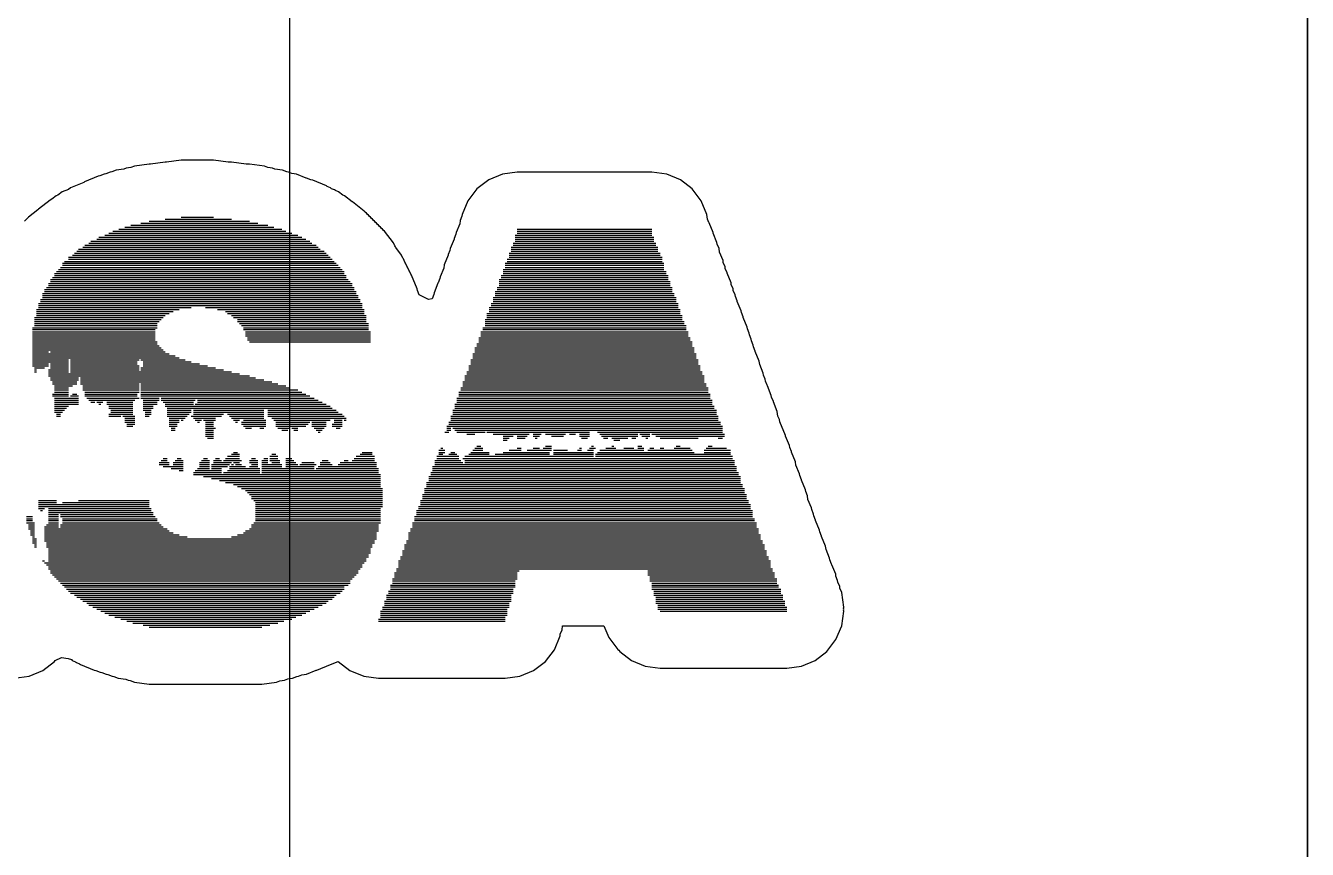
# Model space of a CAD drawing. Header units: millimetres. Extents: x 60.7 to 146.2, y 31.8 to 124.2.
# Drawn here: x 129.68 to 145.86, y 76.67 to 87.08 of the extents above; entities that cross this region are included whole.
import ezdxf

# ---------------------------------------------------------------- set-up
doc = ezdxf.new("R2010")
doc.units = ezdxf.units.MM
for name, color, linetype in [('BottomLayer', 5, 'Continuous'), ('Mechanical7', 56, 'Continuous'), ('TopLayer', 1, 'Continuous')]:
    doc.layers.add(name, color=color, linetype=linetype)

msp = doc.modelspace()

# ---------------------------------------------------------------- linework, layer by layer
at = {"layer": 'BottomLayer'}
for p, q in [((145.86, 121.783), (145.86, 66)), ((133.01, 74.692), (133.01, 90.338))]:
    msp.add_line(p, q, dxfattribs=at)
at = {"layer": 'Mechanical7'}
msp.add_line((145.86, 66), (145.86, 121.783), dxfattribs=at)
at = {"layer": 'TopLayer'}
for p, q in [((145.86, 121.783), (145.86, 66)), ((131.048, 85.302), (131.005, 85.284)), ((131.234, 85.326), (131.048, 85.302)), ((131.249, 85.326), (131.234, 85.326)), ((131.251, 85.327), (131.249, 85.326)), ((131.437, 85.352), (131.251, 85.327)), ((131.452, 85.352), (131.437, 85.352)), ((131.454, 85.353), (131.452, 85.352)), ((131.64, 85.377), (131.454, 85.353)), ((132.047, 85.377), (131.64, 85.377)), ((132.233, 85.353), (132.047, 85.377)), ((132.235, 85.352), (132.233, 85.353)), ((132.275, 85.352), (132.235, 85.352)), ((132.462, 85.327), (132.275, 85.352)), ((132.464, 85.326), (132.462, 85.327)), ((132.504, 85.326), (132.464, 85.326)), ((132.69, 85.302), (132.504, 85.326)), ((132.733, 85.284), (132.69, 85.302)), ((130.591, 85.175), (130.417, 85.103)), ((130.613, 85.178), (130.591, 85.175)), ((130.667, 85.2), (130.613, 85.178)), ((130.689, 85.203), (130.667, 85.2)), ((130.743, 85.226), (130.689, 85.203)), ((130.765, 85.228), (130.743, 85.226)), ((130.819, 85.251), (130.765, 85.228)), ((130.916, 85.264), (130.819, 85.251)), ((130.946, 85.276), (130.916, 85.264)), ((131.005, 85.284), (130.946, 85.276)), ((132.792, 85.276), (132.733, 85.284)), ((132.822, 85.264), (132.792, 85.276)), ((132.919, 85.251), (132.822, 85.264)), ((132.973, 85.228), (132.919, 85.251)), ((132.995, 85.226), (132.973, 85.228)), ((133.037, 85.208), (132.995, 85.226)), ((133.097, 85.2), (133.037, 85.208)), ((133.217, 85.15), (133.097, 85.2)), ((133.224, 85.149), (133.217, 85.15)), ((133.278, 85.127), (133.224, 85.149)), ((135.696, 85.2), (135.523, 85.128)), ((135.882, 85.225), (135.696, 85.2)), ((137.584, 85.225), (135.882, 85.225)), ((137.77, 85.2), (137.584, 85.225)), ((137.943, 85.128), (137.77, 85.2)), ((130.138, 84.976), (130.084, 84.934)), ((130.215, 85.008), (130.138, 84.976)), ((130.24, 85.027), (130.215, 85.008)), ((130.41, 85.097), (130.24, 85.027)), ((130.417, 85.103), (130.41, 85.097)), ((133.3, 85.124), (133.278, 85.127)), ((133.473, 85.052), (133.3, 85.124)), ((133.485, 85.043), (133.473, 85.052)), ((133.524, 85.027), (133.485, 85.043)), ((133.536, 85.017), (133.524, 85.027)), ((133.575, 85.001), (133.536, 85.017)), ((133.587, 84.992), (133.575, 85.001)), ((133.625, 84.976), (133.587, 84.992)), ((133.68, 84.934), (133.625, 84.976)), ((135.374, 85.014), (135.26, 84.865)), ((135.523, 85.128), (135.374, 85.014)), ((138.092, 85.014), (137.943, 85.128)), ((138.207, 84.865), (138.092, 85.014)), ((129.986, 84.874), (129.837, 84.76)), ((130.007, 84.883), (129.986, 84.874)), ((130.062, 84.925), (130.007, 84.883)), ((130.084, 84.934), (130.062, 84.925)), ((133.702, 84.925), (133.68, 84.934)), ((133.798, 84.851), (133.702, 84.925)), ((133.803, 84.849), (133.798, 84.851)), ((133.952, 84.735), (133.803, 84.849)), ((135.26, 84.865), (135.188, 84.692)), ((138.278, 84.692), (138.207, 84.865)), ((129.71, 84.659), (129.688, 84.63)), ((129.829, 84.75), (129.71, 84.659)), ((129.837, 84.76), (129.829, 84.75)), ((131.64, 84.658), (132.047, 84.658)), ((133.963, 84.72), (133.952, 84.735)), ((133.978, 84.709), (133.963, 84.72)), ((133.989, 84.695), (133.978, 84.709)), ((134.003, 84.684), (133.989, 84.695)), ((134.014, 84.67), (134.003, 84.684)), ((134.028, 84.659), (134.014, 84.67)), ((134.039, 84.644), (134.028, 84.659)), ((135.185, 84.67), (135.162, 84.616)), ((135.188, 84.692), (135.185, 84.67)), ((138.286, 84.633), (138.278, 84.692)), ((129.688, 84.63), (129.659, 84.608)), ((130.853, 84.506), (132.91, 84.506)), ((130.929, 84.531), (132.809, 84.531)), ((131.005, 84.557), (132.733, 84.557)), ((131.132, 84.582), (132.606, 84.582)), ((131.234, 84.607), (132.504, 84.607)), ((131.437, 84.633), (132.275, 84.633)), ((134.054, 84.633), (134.039, 84.644)), ((134.065, 84.619), (134.054, 84.633)), ((134.079, 84.608), (134.065, 84.619)), ((134.09, 84.593), (134.079, 84.608)), ((134.105, 84.582), (134.09, 84.593)), ((134.116, 84.568), (134.105, 84.582)), ((134.13, 84.557), (134.116, 84.568)), ((134.141, 84.543), (134.13, 84.557)), ((134.155, 84.532), (134.141, 84.543)), ((134.166, 84.517), (134.155, 84.532)), ((134.181, 84.506), (134.166, 84.517)), ((134.192, 84.492), (134.181, 84.506)), ((134.206, 84.481), (134.192, 84.492)), ((135.157, 84.572), (135.112, 84.463)), ((135.162, 84.616), (135.157, 84.572)), ((135.882, 84.506), (137.584, 84.506)), ((138.304, 84.59), (138.286, 84.633)), ((138.305, 84.584), (138.304, 84.59)), ((138.355, 84.463), (138.305, 84.584)), ((130.472, 84.328), (133.291, 84.328)), ((130.497, 84.353), (133.266, 84.353)), ((130.574, 84.379), (133.215, 84.379)), ((130.599, 84.404), (133.164, 84.404)), ((130.675, 84.43), (133.114, 84.43)), ((130.726, 84.455), (133.037, 84.455)), ((130.777, 84.48), (132.961, 84.48)), ((134.32, 84.332), (134.206, 84.481)), ((134.336, 84.293), (134.32, 84.332)), ((135.085, 84.381), (135.035, 84.26)), ((135.086, 84.387), (135.085, 84.381)), ((135.109, 84.441), (135.086, 84.387)), ((135.112, 84.463), (135.109, 84.441)), ((135.831, 84.328), (137.635, 84.328)), ((135.857, 84.43), (137.584, 84.43)), ((135.857, 84.404), (137.609, 84.404)), ((135.857, 84.379), (137.609, 84.379)), ((135.857, 84.353), (137.609, 84.353)), ((135.882, 84.48), (137.584, 84.48)), ((135.882, 84.455), (137.584, 84.455)), ((138.355, 84.457), (138.355, 84.463)), ((138.405, 84.336), (138.355, 84.457)), ((138.408, 84.314), (138.405, 84.336)), ((130.269, 84.176), (133.495, 84.176)), ((130.294, 84.201), (133.469, 84.201)), ((130.32, 84.226), (133.444, 84.226)), ((130.345, 84.252), (133.393, 84.252)), ((130.396, 84.277), (133.368, 84.277)), ((130.421, 84.303), (133.342, 84.303)), ((134.346, 84.281), (134.336, 84.293)), ((134.348, 84.276), (134.346, 84.281)), ((134.422, 84.179), (134.348, 84.276)), ((134.438, 84.141), (134.422, 84.179)), ((135.009, 84.177), (134.959, 84.057)), ((135.01, 84.184), (135.009, 84.177)), ((135.033, 84.238), (135.01, 84.184)), ((135.035, 84.26), (135.033, 84.238)), ((135.781, 84.201), (137.686, 84.201)), ((135.781, 84.176), (137.686, 84.176)), ((135.806, 84.277), (137.66, 84.277)), ((135.806, 84.252), (137.66, 84.252)), ((135.806, 84.226), (137.66, 84.226)), ((135.831, 84.303), (137.635, 84.303)), ((138.431, 84.26), (138.408, 84.314)), ((138.437, 84.216), (138.431, 84.26)), ((138.482, 84.108), (138.437, 84.216)), ((130.116, 84.023), (133.647, 84.023)), ((130.142, 84.074), (133.596, 84.074)), ((130.142, 84.049), (133.622, 84.049)), ((130.167, 84.099), (133.571, 84.099)), ((130.218, 84.15), (133.52, 84.15)), ((130.218, 84.125), (133.545, 84.125)), ((134.447, 84.129), (134.438, 84.141)), ((134.463, 84.09), (134.447, 84.129)), ((134.473, 84.078), (134.463, 84.09)), ((134.489, 84.039), (134.473, 84.078)), ((134.498, 84.027), (134.489, 84.039)), ((134.514, 83.989), (134.498, 84.027)), ((134.954, 84.013), (134.908, 83.904)), ((134.959, 84.057), (134.954, 84.013)), ((135.73, 84.074), (137.736, 84.074)), ((135.73, 84.049), (137.736, 84.049)), ((135.73, 84.023), (137.736, 84.023)), ((135.755, 84.125), (137.711, 84.125)), ((135.755, 84.099), (137.711, 84.099)), ((135.781, 84.15), (137.711, 84.15)), ((138.484, 84.086), (138.482, 84.108)), ((138.507, 84.031), (138.484, 84.086)), ((138.51, 84.01), (138.507, 84.031)), ((138.532, 83.955), (138.51, 84.01)), ((129.989, 83.871), (133.749, 83.871)), ((129.989, 83.845), (133.774, 83.845)), ((130.015, 83.896), (133.723, 83.896)), ((130.04, 83.947), (133.698, 83.947)), ((130.04, 83.922), (133.723, 83.922)), ((130.066, 83.972), (133.698, 83.972)), ((130.091, 83.998), (133.672, 83.998)), ((134.524, 83.976), (134.514, 83.989)), ((134.54, 83.938), (134.524, 83.976)), ((134.549, 83.925), (134.54, 83.938)), ((134.621, 83.752), (134.549, 83.925)), ((134.906, 83.883), (134.883, 83.828)), ((134.908, 83.904), (134.906, 83.883)), ((135.654, 83.871), (137.787, 83.871)), ((135.654, 83.845), (137.813, 83.845)), ((135.679, 83.922), (137.787, 83.922)), ((135.679, 83.896), (137.787, 83.896)), ((135.704, 83.998), (137.736, 83.998)), ((135.704, 83.972), (137.762, 83.972)), ((135.704, 83.947), (137.762, 83.947)), ((138.533, 83.949), (138.532, 83.955)), ((138.583, 83.828), (138.533, 83.949)), ((129.888, 83.693), (133.85, 83.693)), ((129.913, 83.744), (133.825, 83.744)), ((129.913, 83.718), (133.85, 83.718)), ((129.939, 83.769), (133.825, 83.769)), ((129.964, 83.82), (133.799, 83.82)), ((129.964, 83.795), (133.799, 83.795)), ((134.624, 83.73), (134.621, 83.752)), ((134.646, 83.676), (134.624, 83.73)), ((134.761, 83.617), (134.646, 83.676)), ((134.829, 83.679), (134.807, 83.625)), ((134.832, 83.701), (134.829, 83.679)), ((134.882, 83.822), (134.832, 83.701)), ((134.883, 83.828), (134.882, 83.822)), ((135.603, 83.718), (137.838, 83.718)), ((135.603, 83.693), (137.863, 83.693)), ((135.628, 83.769), (137.838, 83.769)), ((135.628, 83.744), (137.838, 83.744)), ((135.654, 83.82), (137.813, 83.82)), ((135.654, 83.795), (137.813, 83.795)), ((138.586, 83.806), (138.583, 83.828)), ((138.609, 83.752), (138.586, 83.806)), ((138.611, 83.73), (138.609, 83.752)), ((138.634, 83.676), (138.611, 83.73)), ((138.637, 83.654), (138.634, 83.676)), ((129.837, 83.566), (133.926, 83.566)), ((129.837, 83.541), (133.926, 83.541)), ((129.837, 83.515), (131.767, 83.515)), ((129.862, 83.617), (133.901, 83.617)), ((129.862, 83.591), (133.901, 83.591)), ((129.888, 83.668), (133.876, 83.668)), ((129.888, 83.642), (133.876, 83.642)), ((131.945, 83.515), (133.926, 83.515)), ((134.807, 83.625), (134.761, 83.617)), ((135.527, 83.515), (137.914, 83.515)), ((135.552, 83.566), (137.914, 83.566)), ((135.552, 83.541), (137.914, 83.541)), ((135.577, 83.642), (137.889, 83.642)), ((135.577, 83.617), (137.889, 83.617)), ((135.577, 83.591), (137.889, 83.591)), ((135.603, 83.668), (137.863, 83.668)), ((138.659, 83.6), (138.637, 83.654)), ((138.66, 83.593), (138.659, 83.6)), ((138.71, 83.473), (138.66, 83.593)), ((129.786, 83.388), (131.412, 83.388)), ((129.786, 83.363), (131.386, 83.363)), ((129.812, 83.49), (131.615, 83.49)), ((129.812, 83.464), (131.539, 83.464)), ((129.812, 83.439), (131.488, 83.439)), ((129.812, 83.414), (131.437, 83.414)), ((132.098, 83.49), (133.952, 83.49)), ((132.199, 83.464), (133.952, 83.464)), ((132.225, 83.439), (133.952, 83.439)), ((132.275, 83.414), (133.977, 83.414)), ((132.301, 83.388), (133.977, 83.388)), ((132.352, 83.363), (133.977, 83.363)), ((135.476, 83.363), (137.965, 83.363)), ((135.501, 83.439), (137.94, 83.439)), ((135.501, 83.414), (137.965, 83.414)), ((135.501, 83.388), (137.965, 83.388)), ((135.527, 83.49), (137.94, 83.49)), ((135.527, 83.464), (137.94, 83.464)), ((138.713, 83.451), (138.71, 83.473)), ((138.736, 83.396), (138.713, 83.451)), ((138.736, 83.39), (138.736, 83.396)), ((138.786, 83.269), (138.736, 83.39)), ((129.761, 83.261), (131.336, 83.261)), ((129.761, 83.236), (131.31, 83.236)), ((129.761, 83.21), (131.31, 83.21)), ((129.786, 83.337), (131.361, 83.337)), ((129.786, 83.312), (131.336, 83.312)), ((129.786, 83.287), (131.336, 83.287)), ((132.352, 83.337), (133.977, 83.337)), ((132.377, 83.312), (134.003, 83.312)), ((132.402, 83.287), (134.003, 83.287)), ((132.428, 83.261), (134.003, 83.261)), ((132.428, 83.236), (134.003, 83.236)), ((132.453, 83.21), (134.028, 83.21)), ((135.425, 83.21), (138.041, 83.21)), ((135.45, 83.261), (138.016, 83.261)), ((135.45, 83.236), (138.016, 83.236)), ((135.476, 83.337), (137.99, 83.337)), ((135.476, 83.312), (137.99, 83.312)), ((135.476, 83.287), (138.016, 83.287)), ((138.789, 83.248), (138.786, 83.269)), ((138.812, 83.193), (138.789, 83.248)), ((138.815, 83.171), (138.812, 83.193)), ((129.761, 83.185), (131.31, 83.185)), ((129.761, 83.16), (131.31, 83.16)), ((129.761, 83.134), (131.31, 83.134)), ((129.761, 83.109), (131.31, 83.109)), ((129.761, 83.083), (131.336, 83.083)), ((129.761, 83.058), (131.336, 83.058)), ((129.761, 83.033), (131.361, 83.033)), ((132.453, 83.185), (134.028, 83.185)), ((132.453, 83.16), (134.028, 83.16)), ((132.479, 83.134), (134.028, 83.134)), ((132.479, 83.109), (134.028, 83.109)), ((132.504, 83.083), (134.028, 83.083)), ((135.374, 83.058), (138.092, 83.058)), ((135.374, 83.033), (138.092, 83.033)), ((135.4, 83.134), (138.067, 83.134)), ((135.4, 83.109), (138.067, 83.109)), ((135.4, 83.083), (138.092, 83.083)), ((135.425, 83.185), (138.041, 83.185)), ((135.425, 83.16), (138.041, 83.16)), ((138.837, 83.117), (138.815, 83.171)), ((138.84, 83.095), (138.837, 83.117)), ((138.863, 83.041), (138.84, 83.095)), ((138.865, 83.019), (138.863, 83.041)), ((129.761, 83.007), (131.386, 83.007)), ((129.761, 82.982), (131.412, 82.982)), ((129.761, 82.956), (129.964, 82.956)), ((129.761, 82.931), (131.488, 82.931)), ((129.761, 82.906), (131.564, 82.906)), ((129.761, 82.88), (131.615, 82.88)), ((129.989, 82.956), (131.437, 82.956)), ((135.323, 82.931), (138.143, 82.931)), ((135.323, 82.906), (138.143, 82.906)), ((135.323, 82.88), (138.143, 82.88)), ((135.349, 83.007), (138.117, 83.007)), ((135.349, 82.982), (138.117, 82.982)), ((135.349, 82.956), (138.117, 82.956)), ((138.888, 82.965), (138.865, 83.019)), ((138.889, 82.958), (138.888, 82.965)), ((138.939, 82.838), (138.889, 82.958)), ((129.761, 82.855), (130.218, 82.855)), ((129.761, 82.829), (130.218, 82.829)), ((129.761, 82.804), (129.964, 82.804)), ((129.761, 82.779), (129.964, 82.779)), ((129.786, 82.753), (129.913, 82.753)), ((129.786, 82.728), (129.812, 82.728)), ((129.964, 82.728), (130.218, 82.728)), ((129.989, 82.804), (130.218, 82.804)), ((129.989, 82.779), (130.218, 82.779)), ((129.989, 82.753), (130.218, 82.753)), ((130.243, 82.855), (131.107, 82.855)), ((130.243, 82.829), (131.082, 82.829)), ((130.243, 82.804), (131.082, 82.804)), ((130.243, 82.779), (131.107, 82.779)), ((130.243, 82.753), (131.107, 82.753)), ((130.243, 82.728), (131.107, 82.728)), ((131.132, 82.855), (131.691, 82.855)), ((131.132, 82.753), (132.072, 82.753)), ((131.132, 82.728), (132.174, 82.728)), ((131.158, 82.829), (131.767, 82.829)), ((131.158, 82.804), (131.869, 82.804)), ((131.158, 82.779), (131.971, 82.779)), ((135.273, 82.779), (138.194, 82.779)), ((135.273, 82.753), (138.194, 82.753)), ((135.273, 82.728), (138.194, 82.728)), ((135.298, 82.855), (138.168, 82.855)), ((135.298, 82.829), (138.168, 82.829)), ((135.298, 82.804), (138.168, 82.804)), ((138.945, 82.794), (138.939, 82.838)), ((138.99, 82.685), (138.945, 82.794)), ((129.786, 82.702), (129.812, 82.702)), ((129.964, 82.702), (130.218, 82.702)), ((129.964, 82.677), (132.377, 82.677)), ((129.964, 82.652), (132.504, 82.652)), ((129.989, 82.626), (130.345, 82.626)), ((129.989, 82.601), (130.345, 82.601)), ((130.015, 82.575), (130.32, 82.575)), ((130.015, 82.55), (130.32, 82.55)), ((130.243, 82.702), (132.275, 82.702)), ((130.37, 82.626), (132.58, 82.626)), ((130.37, 82.601), (132.682, 82.601)), ((130.37, 82.575), (132.783, 82.575)), ((130.37, 82.55), (131.107, 82.55)), ((131.132, 82.55), (132.86, 82.55)), ((135.196, 82.575), (138.244, 82.575)), ((135.196, 82.55), (138.27, 82.55)), ((135.222, 82.652), (138.244, 82.652)), ((135.222, 82.626), (138.244, 82.626)), ((135.222, 82.601), (138.244, 82.601)), ((135.247, 82.702), (138.219, 82.702)), ((135.247, 82.677), (138.219, 82.677)), ((138.992, 82.663), (138.99, 82.685)), ((139.015, 82.609), (138.992, 82.663)), ((139.018, 82.587), (139.015, 82.609)), ((139.04, 82.533), (139.018, 82.587)), ((130.015, 82.423), (130.218, 82.423)), ((130.015, 82.398), (130.218, 82.398)), ((130.04, 82.525), (130.269, 82.525)), ((130.04, 82.499), (130.218, 82.499)), ((130.04, 82.474), (130.218, 82.474)), ((130.04, 82.448), (130.218, 82.448)), ((130.243, 82.398), (130.345, 82.398)), ((130.269, 82.423), (130.32, 82.423)), ((130.396, 82.525), (131.107, 82.525)), ((130.396, 82.499), (131.107, 82.499)), ((130.396, 82.474), (131.107, 82.474)), ((130.421, 82.448), (131.107, 82.448)), ((130.421, 82.423), (131.082, 82.423)), ((130.421, 82.398), (131.082, 82.398)), ((131.132, 82.525), (132.961, 82.525)), ((131.132, 82.499), (133.012, 82.499)), ((131.132, 82.474), (133.114, 82.474)), ((131.132, 82.448), (133.164, 82.448)), ((131.132, 82.423), (133.215, 82.423)), ((131.132, 82.398), (133.266, 82.398)), ((135.146, 82.448), (138.295, 82.448)), ((135.146, 82.423), (138.321, 82.423)), ((135.146, 82.398), (138.321, 82.398)), ((135.171, 82.499), (138.295, 82.499)), ((135.171, 82.474), (138.295, 82.474)), ((135.196, 82.525), (138.27, 82.525)), ((139.041, 82.526), (139.04, 82.533)), ((139.091, 82.406), (139.041, 82.526)), ((139.094, 82.384), (139.091, 82.406)), ((139.117, 82.33), (139.094, 82.384)), ((130.04, 82.372), (130.345, 82.372)), ((130.04, 82.347), (130.345, 82.347)), ((130.04, 82.321), (130.345, 82.321)), ((130.04, 82.296), (130.345, 82.296)), ((130.04, 82.271), (130.218, 82.271)), ((130.04, 82.245), (130.193, 82.245)), ((130.04, 82.22), (130.167, 82.22)), ((130.447, 82.372), (131.107, 82.372)), ((130.472, 82.347), (131.056, 82.347)), ((130.497, 82.321), (130.548, 82.321)), ((130.574, 82.321), (130.65, 82.321)), ((130.599, 82.296), (130.624, 82.296)), ((130.701, 82.321), (131.031, 82.321)), ((130.701, 82.296), (131.031, 82.296)), ((130.726, 82.271), (131.031, 82.271)), ((130.726, 82.245), (131.031, 82.245)), ((130.751, 82.22), (131.031, 82.22)), ((131.132, 82.372), (131.361, 82.372)), ((131.158, 82.347), (131.361, 82.347)), ((131.158, 82.321), (131.336, 82.321)), ((131.158, 82.296), (131.336, 82.296)), ((131.158, 82.271), (131.285, 82.271)), ((131.158, 82.245), (131.285, 82.245)), ((131.158, 82.22), (131.259, 82.22)), ((131.386, 82.372), (133.317, 82.372)), ((131.386, 82.347), (131.818, 82.347)), ((131.412, 82.321), (131.793, 82.321)), ((131.437, 82.296), (131.793, 82.296)), ((131.437, 82.271), (133.52, 82.271)), ((131.463, 82.245), (133.545, 82.245)), ((131.463, 82.22), (131.767, 82.22)), ((131.793, 82.22), (132.682, 82.22)), ((131.818, 82.296), (133.469, 82.296)), ((131.844, 82.347), (133.368, 82.347)), ((131.844, 82.321), (133.418, 82.321)), ((132.733, 82.22), (133.596, 82.22)), ((135.069, 82.22), (138.397, 82.22)), ((135.095, 82.296), (138.346, 82.296)), ((135.095, 82.271), (138.371, 82.271)), ((135.095, 82.245), (138.371, 82.245)), ((135.12, 82.372), (138.321, 82.372)), ((135.12, 82.347), (138.346, 82.347)), ((135.12, 82.321), (138.346, 82.321)), ((139.117, 82.323), (139.117, 82.33)), ((139.167, 82.203), (139.117, 82.323)), ((130.04, 82.194), (130.142, 82.194)), ((130.066, 82.169), (130.116, 82.169)), ((130.066, 82.144), (130.116, 82.144)), ((130.726, 82.169), (131.031, 82.169)), ((130.726, 82.144), (130.878, 82.144)), ((130.751, 82.194), (131.031, 82.194)), ((130.904, 82.144), (131.056, 82.144)), ((130.929, 82.118), (131.056, 82.118)), ((130.929, 82.093), (131.056, 82.093)), ((130.929, 82.067), (131.056, 82.067)), ((131.183, 82.194), (131.259, 82.194)), ((131.183, 82.169), (131.259, 82.169)), ((131.183, 82.144), (131.234, 82.144)), ((131.463, 82.194), (131.767, 82.194)), ((131.463, 82.169), (131.742, 82.169)), ((131.463, 82.144), (131.717, 82.144)), ((131.488, 82.118), (131.691, 82.118)), ((131.488, 82.093), (131.615, 82.093)), ((131.488, 82.067), (131.615, 82.067)), ((131.64, 82.093), (131.666, 82.093)), ((131.767, 82.144), (132.148, 82.144)), ((131.793, 82.194), (132.682, 82.194)), ((131.793, 82.169), (132.174, 82.169)), ((131.793, 82.118), (132.072, 82.118)), ((131.818, 82.093), (131.894, 82.093)), ((131.844, 82.067), (131.869, 82.067)), ((131.92, 82.093), (132.072, 82.093)), ((131.945, 82.067), (132.047, 82.067)), ((132.225, 82.169), (132.682, 82.169)), ((132.25, 82.144), (132.682, 82.144)), ((132.275, 82.118), (132.682, 82.118)), ((132.301, 82.093), (132.377, 82.093)), ((132.326, 82.067), (132.352, 82.067)), ((132.402, 82.067), (132.707, 82.067)), ((132.428, 82.093), (132.707, 82.093)), ((132.733, 82.194), (133.622, 82.194)), ((132.733, 82.169), (133.672, 82.169)), ((132.733, 82.144), (133.698, 82.144)), ((132.783, 82.118), (133.723, 82.118)), ((132.809, 82.093), (133.52, 82.093)), ((132.834, 82.067), (133.266, 82.067)), ((133.291, 82.067), (133.469, 82.067)), ((133.571, 82.093), (133.672, 82.093)), ((133.571, 82.067), (133.672, 82.067)), ((133.698, 82.093), (133.723, 82.093)), ((135.019, 82.067), (138.448, 82.067)), ((135.044, 82.144), (138.422, 82.144)), ((135.044, 82.118), (138.422, 82.118)), ((135.044, 82.093), (138.422, 82.093)), ((135.069, 82.194), (138.397, 82.194)), ((135.069, 82.169), (138.397, 82.169)), ((139.175, 82.144), (139.167, 82.203)), ((139.193, 82.101), (139.175, 82.144)), ((139.197, 82.072), (139.193, 82.101)), ((139.197, 82.071), (139.197, 82.072)), ((139.269, 81.898), (139.197, 82.071)), ((130.955, 82.042), (131.056, 82.042)), ((130.955, 82.017), (131.031, 82.017)), ((131.488, 82.042), (131.59, 82.042)), ((131.488, 82.017), (131.59, 82.017)), ((131.513, 81.991), (131.564, 81.991)), ((131.513, 81.966), (131.564, 81.966)), ((131.945, 82.042), (132.047, 82.042)), ((131.945, 82.017), (132.047, 82.017)), ((131.945, 81.991), (132.072, 81.991)), ((131.945, 81.966), (132.047, 81.966)), ((131.945, 81.94), (132.047, 81.94)), ((131.945, 81.915), (132.047, 81.915)), ((132.402, 82.042), (132.707, 82.042)), ((132.428, 82.017), (132.707, 82.017)), ((132.453, 81.991), (132.529, 81.991)), ((132.631, 81.991), (132.682, 81.991)), ((132.834, 82.042), (133.241, 82.042)), ((132.834, 82.017), (133.215, 82.017)), ((132.86, 81.991), (133.012, 81.991)), ((132.91, 81.966), (132.987, 81.966)), ((133.037, 81.991), (133.114, 81.991)), ((133.063, 81.966), (133.114, 81.966)), ((133.291, 82.042), (133.469, 82.042)), ((133.291, 82.017), (133.469, 82.017)), ((133.317, 81.991), (133.444, 81.991)), ((133.342, 81.966), (133.418, 81.966)), ((133.368, 81.94), (133.393, 81.94)), ((133.545, 82.042), (133.672, 82.042)), ((133.545, 82.017), (133.672, 82.017)), ((133.596, 81.991), (133.647, 81.991)), ((134.968, 81.94), (135.019, 81.94)), ((134.993, 82.017), (138.473, 82.017)), ((134.993, 81.991), (135.044, 81.991)), ((134.993, 81.966), (135.044, 81.966)), ((135.019, 82.042), (138.448, 82.042)), ((135.069, 81.991), (138.473, 81.991)), ((135.095, 81.966), (138.473, 81.966)), ((135.12, 81.94), (135.476, 81.94)), ((135.247, 81.915), (135.349, 81.915)), ((135.501, 81.94), (136.797, 81.94)), ((135.577, 81.915), (136.035, 81.915)), ((136.085, 81.915), (136.187, 81.915)), ((136.238, 81.915), (136.492, 81.915)), ((136.543, 81.915), (136.619, 81.915)), ((136.67, 81.915), (136.797, 81.915)), ((136.898, 81.94), (138.473, 81.94)), ((136.924, 81.915), (137.406, 81.915)), ((137.432, 81.915), (137.559, 81.915)), ((137.584, 81.915), (138.498, 81.915)), ((139.27, 81.891), (139.269, 81.898)), ((131.945, 81.89), (132.047, 81.89)), ((131.971, 81.864), (132.047, 81.864)), ((134.917, 81.737), (134.942, 81.737)), ((135.349, 81.737), (135.45, 81.737)), ((135.374, 81.763), (135.425, 81.763)), ((135.704, 81.89), (135.831, 81.89)), ((135.704, 81.864), (135.781, 81.864)), ((135.704, 81.839), (135.755, 81.839)), ((135.882, 81.89), (136.009, 81.89)), ((135.882, 81.864), (135.984, 81.864)), ((135.882, 81.737), (135.933, 81.737)), ((136.085, 81.89), (136.162, 81.89)), ((136.085, 81.737), (136.162, 81.737)), ((136.111, 81.864), (136.136, 81.864)), ((136.212, 81.737), (136.314, 81.737)), ((136.238, 81.763), (136.314, 81.763)), ((136.314, 81.89), (136.466, 81.89)), ((136.67, 81.89), (136.797, 81.89)), ((136.67, 81.737), (136.695, 81.737)), ((136.695, 81.864), (136.771, 81.864)), ((136.797, 81.737), (136.873, 81.737)), ((136.822, 81.763), (136.847, 81.763)), ((136.949, 81.89), (137.406, 81.89)), ((136.974, 81.864), (137.025, 81.864)), ((137, 81.737), (137.127, 81.737)), ((137.076, 81.864), (137.279, 81.864)), ((137.076, 81.763), (137.101, 81.763)), ((137.101, 81.839), (137.178, 81.839)), ((137.228, 81.737), (137.355, 81.737)), ((137.33, 81.864), (137.381, 81.864)), ((137.406, 81.763), (137.457, 81.763)), ((137.406, 81.737), (137.482, 81.737)), ((137.457, 81.89), (137.559, 81.89)), ((137.508, 81.864), (137.533, 81.864)), ((137.559, 81.737), (137.609, 81.737)), ((137.635, 81.89), (138.498, 81.89)), ((137.686, 81.864), (138.168, 81.864)), ((137.686, 81.737), (137.736, 81.737)), ((137.863, 81.737), (138.067, 81.737)), ((137.889, 81.763), (137.94, 81.763)), ((138.27, 81.737), (138.524, 81.737)), ((138.295, 81.763), (138.346, 81.763)), ((138.422, 81.864), (138.473, 81.864)), ((139.32, 81.771), (139.27, 81.891)), ((139.323, 81.749), (139.32, 81.771)), ((139.345, 81.695), (139.323, 81.749)), ((131.386, 81.585), (131.463, 81.585)), ((131.412, 81.61), (131.463, 81.61)), ((131.564, 81.585), (131.666, 81.585)), ((131.59, 81.61), (131.64, 81.61)), ((131.894, 81.585), (131.996, 81.585)), ((131.92, 81.61), (131.971, 81.61)), ((132.047, 81.585), (132.148, 81.585)), ((132.072, 81.61), (132.123, 81.61)), ((132.174, 81.585), (132.402, 81.585)), ((132.199, 81.61), (132.377, 81.61)), ((132.225, 81.636), (132.377, 81.636)), ((132.275, 81.661), (132.377, 81.661)), ((132.301, 81.686), (132.352, 81.686)), ((132.504, 81.585), (132.606, 81.585)), ((132.529, 81.61), (132.58, 81.61)), ((132.656, 81.585), (132.733, 81.585)), ((132.682, 81.61), (132.733, 81.61)), ((132.758, 81.636), (132.86, 81.636)), ((132.758, 81.61), (132.86, 81.61)), ((132.758, 81.585), (132.885, 81.585)), ((132.783, 81.661), (132.834, 81.661)), ((132.961, 81.61), (133.037, 81.61)), ((132.961, 81.585), (133.063, 81.585)), ((133.418, 81.585), (133.495, 81.585)), ((133.698, 81.585), (133.749, 81.585)), ((133.799, 81.585), (134.079, 81.585)), ((133.825, 81.61), (134.079, 81.61)), ((133.85, 81.636), (134.079, 81.636)), ((133.901, 81.661), (134.053, 81.661)), ((133.926, 81.686), (134.053, 81.686)), ((134.841, 81.585), (135.171, 81.585)), ((134.866, 81.636), (135.146, 81.636)), ((134.866, 81.61), (135.146, 81.61)), ((134.892, 81.712), (134.968, 81.712)), ((134.892, 81.686), (134.968, 81.686)), ((134.892, 81.661), (134.942, 81.661)), ((135.019, 81.661), (135.12, 81.661)), ((135.044, 81.686), (135.095, 81.686)), ((135.196, 81.61), (138.6, 81.61)), ((135.222, 81.636), (136.847, 81.636)), ((135.222, 81.585), (138.625, 81.585)), ((135.273, 81.661), (135.527, 81.661)), ((135.298, 81.686), (135.527, 81.686)), ((135.323, 81.712), (135.45, 81.712)), ((135.603, 81.661), (136.289, 81.661)), ((135.704, 81.686), (136.289, 81.686)), ((135.781, 81.712), (135.933, 81.712)), ((136.009, 81.712), (136.314, 81.712)), ((136.339, 81.712), (136.517, 81.712)), ((136.339, 81.686), (136.847, 81.686)), ((136.339, 81.661), (136.847, 81.661)), ((136.644, 81.712), (136.695, 81.712)), ((136.771, 81.712), (136.847, 81.712)), ((136.873, 81.661), (138.575, 81.661)), ((136.873, 81.636), (138.6, 81.636)), ((136.898, 81.686), (138.117, 81.686)), ((136.924, 81.712), (137.482, 81.712)), ((137.533, 81.712), (138.092, 81.712)), ((138.244, 81.712), (138.575, 81.712)), ((138.244, 81.686), (138.575, 81.686)), ((139.346, 81.688), (139.345, 81.695)), ((139.396, 81.568), (139.346, 81.688)), ((131.361, 81.559), (131.488, 81.559)), ((131.361, 81.534), (131.488, 81.534)), ((131.412, 81.509), (131.666, 81.509)), ((131.513, 81.483), (131.666, 81.483)), ((131.539, 81.559), (131.666, 81.559)), ((131.539, 81.534), (131.666, 81.534)), ((131.615, 81.458), (131.666, 81.458)), ((131.793, 81.432), (132.148, 81.432)), ((131.818, 81.458), (132.148, 81.458)), ((131.844, 81.483), (131.996, 81.483)), ((131.869, 81.559), (131.996, 81.559)), ((131.869, 81.534), (131.996, 81.534)), ((131.869, 81.509), (131.996, 81.509)), ((132.021, 81.534), (132.25, 81.534)), ((132.021, 81.509), (132.225, 81.509)), ((132.021, 81.483), (132.148, 81.483)), ((132.047, 81.559), (132.275, 81.559)), ((132.174, 81.432), (132.631, 81.432)), ((132.225, 81.458), (132.631, 81.458)), ((132.25, 81.509), (132.453, 81.509)), ((132.25, 81.483), (132.631, 81.483)), ((132.275, 81.534), (132.301, 81.534)), ((132.301, 81.559), (132.377, 81.559)), ((132.326, 81.534), (132.402, 81.534)), ((132.504, 81.559), (132.606, 81.559)), ((132.504, 81.509), (132.606, 81.509)), ((132.529, 81.534), (132.606, 81.534)), ((132.656, 81.559), (132.733, 81.559)), ((132.656, 81.534), (132.91, 81.534)), ((132.656, 81.509), (132.91, 81.509)), ((132.656, 81.483), (133.317, 81.483)), ((132.656, 81.458), (134.13, 81.458)), ((132.656, 81.432), (134.13, 81.432)), ((132.783, 81.559), (132.885, 81.559)), ((132.961, 81.559), (133.088, 81.559)), ((132.961, 81.534), (133.114, 81.534)), ((132.961, 81.509), (133.317, 81.509)), ((133.139, 81.534), (133.342, 81.534)), ((133.164, 81.559), (133.317, 81.559)), ((133.342, 81.483), (134.13, 81.483)), ((133.368, 81.509), (134.104, 81.509)), ((133.393, 81.559), (133.52, 81.559)), ((133.393, 81.534), (133.545, 81.534)), ((133.622, 81.534), (134.104, 81.534)), ((133.647, 81.559), (134.104, 81.559)), ((134.79, 81.432), (138.676, 81.432)), ((134.815, 81.509), (138.651, 81.509)), ((134.815, 81.483), (138.651, 81.483)), ((134.815, 81.458), (138.651, 81.458)), ((134.841, 81.559), (135.196, 81.559)), ((134.841, 81.534), (138.625, 81.534)), ((135.222, 81.559), (138.625, 81.559)), ((139.402, 81.524), (139.396, 81.568)), ((139.447, 81.415), (139.402, 81.524)), ((139.45, 81.393), (139.447, 81.415)), ((131.793, 81.407), (134.155, 81.407)), ((131.92, 81.382), (134.155, 81.382)), ((132.021, 81.356), (134.155, 81.356)), ((132.123, 81.331), (134.155, 81.331)), ((132.199, 81.305), (134.155, 81.305)), ((132.301, 81.28), (134.155, 81.28)), ((132.352, 81.255), (134.155, 81.255)), ((134.739, 81.305), (138.702, 81.305)), ((134.739, 81.28), (138.727, 81.28)), ((134.739, 81.255), (138.727, 81.255)), ((134.765, 81.382), (138.702, 81.382)), ((134.765, 81.356), (138.702, 81.356)), ((134.765, 81.331), (138.702, 81.331)), ((134.79, 81.407), (138.676, 81.407)), ((139.472, 81.339), (139.45, 81.393)), ((139.473, 81.333), (139.472, 81.339)), ((139.523, 81.212), (139.473, 81.333)), ((132.402, 81.229), (134.18, 81.229)), ((132.453, 81.204), (134.18, 81.204)), ((132.479, 81.178), (134.18, 81.178)), ((132.504, 81.153), (134.18, 81.153)), ((132.529, 81.128), (134.18, 81.128)), ((132.529, 81.102), (134.18, 81.102)), ((134.688, 81.153), (138.778, 81.153)), ((134.688, 81.128), (138.778, 81.128)), ((134.688, 81.102), (138.778, 81.102)), ((134.714, 81.229), (138.752, 81.229)), ((134.714, 81.204), (138.752, 81.204)), ((134.714, 81.178), (138.752, 81.178)), ((139.526, 81.19), (139.523, 81.212)), ((139.548, 81.136), (139.526, 81.19)), ((139.554, 81.092), (139.548, 81.136)), ((139.599, 80.983), (139.554, 81.092)), ((129.837, 81.077), (130.066, 81.077)), ((129.837, 81.051), (130.066, 81.051)), ((129.837, 81.026), (131.234, 81.026)), ((129.837, 81.001), (131.234, 81.001)), ((129.837, 80.975), (129.913, 80.975)), ((129.862, 80.95), (129.888, 80.95)), ((129.964, 80.975), (131.259, 80.975)), ((129.964, 80.95), (131.259, 80.95)), ((129.964, 80.924), (131.285, 80.924)), ((130.142, 81.051), (131.234, 81.051)), ((130.345, 81.077), (131.234, 81.077)), ((132.555, 81.077), (134.18, 81.077)), ((132.58, 81.051), (134.18, 81.051)), ((132.58, 81.026), (134.18, 81.026)), ((132.58, 81.001), (134.18, 81.001)), ((132.58, 80.975), (134.155, 80.975)), ((132.58, 80.95), (134.155, 80.95)), ((132.58, 80.924), (134.155, 80.924)), ((134.612, 80.95), (138.854, 80.95)), ((134.612, 80.924), (138.854, 80.924)), ((134.638, 81.001), (138.829, 81.001)), ((134.638, 80.975), (138.829, 80.975)), ((134.663, 81.077), (138.803, 81.077)), ((134.663, 81.051), (138.803, 81.051)), ((134.663, 81.026), (138.829, 81.026)), ((139.602, 80.962), (139.599, 80.983)), ((139.625, 80.907), (139.602, 80.962)), ((129.685, 80.874), (129.761, 80.874)), ((129.685, 80.848), (129.761, 80.848)), ((129.685, 80.823), (129.761, 80.823)), ((129.685, 80.797), (129.786, 80.797)), ((129.71, 80.772), (129.786, 80.772)), ((129.939, 80.772), (130.091, 80.772)), ((129.964, 80.899), (130.091, 80.899)), ((129.964, 80.874), (130.091, 80.874)), ((129.964, 80.848), (130.091, 80.848)), ((129.964, 80.823), (130.091, 80.823)), ((129.964, 80.797), (130.091, 80.797)), ((130.116, 80.899), (131.285, 80.899)), ((130.116, 80.874), (131.31, 80.874)), ((130.116, 80.772), (131.386, 80.772)), ((130.142, 80.848), (131.336, 80.848)), ((130.142, 80.823), (131.336, 80.823)), ((130.142, 80.797), (131.361, 80.797)), ((132.529, 80.772), (134.13, 80.772)), ((132.555, 80.797), (134.155, 80.797)), ((132.58, 80.899), (134.155, 80.899)), ((132.58, 80.874), (134.155, 80.874)), ((132.58, 80.848), (134.155, 80.848)), ((132.58, 80.823), (134.155, 80.823)), ((134.561, 80.797), (138.905, 80.797)), ((134.561, 80.772), (138.905, 80.772)), ((134.587, 80.874), (138.854, 80.874)), ((134.587, 80.848), (138.879, 80.848)), ((134.587, 80.823), (138.879, 80.823)), ((134.612, 80.899), (138.854, 80.899)), ((139.627, 80.885), (139.625, 80.907)), ((139.65, 80.831), (139.627, 80.885)), ((139.651, 80.825), (139.65, 80.831)), ((139.701, 80.704), (139.651, 80.825)), ((129.71, 80.747), (129.786, 80.747)), ((129.71, 80.721), (129.786, 80.721)), ((129.735, 80.696), (129.786, 80.696)), ((129.735, 80.67), (129.786, 80.67)), ((129.735, 80.645), (129.786, 80.645)), ((129.761, 80.62), (129.786, 80.62)), ((129.913, 80.747), (130.091, 80.747)), ((129.913, 80.721), (131.463, 80.721)), ((129.913, 80.696), (131.488, 80.696)), ((129.913, 80.67), (131.539, 80.67)), ((129.913, 80.645), (131.615, 80.645)), ((129.913, 80.62), (131.717, 80.62)), ((130.116, 80.747), (131.412, 80.747)), ((132.275, 80.62), (134.104, 80.62)), ((132.352, 80.645), (134.104, 80.645)), ((132.428, 80.67), (134.104, 80.67)), ((132.453, 80.696), (134.13, 80.696)), ((132.504, 80.721), (134.13, 80.721)), ((132.529, 80.747), (134.13, 80.747)), ((134.511, 80.67), (138.93, 80.67)), ((134.511, 80.645), (138.956, 80.645)), ((134.511, 80.62), (138.956, 80.62)), ((134.536, 80.721), (138.93, 80.721)), ((134.536, 80.696), (138.93, 80.696)), ((134.561, 80.747), (138.905, 80.747)), ((139.704, 80.682), (139.701, 80.704)), ((139.726, 80.628), (139.704, 80.682)), ((139.727, 80.621), (139.726, 80.628)), ((139.777, 80.501), (139.727, 80.621)), ((129.761, 80.594), (129.812, 80.594)), ((129.761, 80.569), (129.812, 80.569)), ((129.761, 80.543), (129.812, 80.543)), ((129.786, 80.518), (129.812, 80.518)), ((129.786, 80.493), (129.812, 80.493)), ((129.913, 80.594), (134.104, 80.594)), ((129.913, 80.569), (134.079, 80.569)), ((129.939, 80.543), (134.079, 80.543)), ((129.939, 80.518), (134.053, 80.518)), ((129.939, 80.493), (134.053, 80.493)), ((129.964, 80.467), (134.028, 80.467)), ((129.964, 80.442), (134.028, 80.442)), ((134.434, 80.442), (139.032, 80.442)), ((134.46, 80.518), (139.006, 80.518)), ((134.46, 80.493), (139.006, 80.493)), ((134.46, 80.467), (139.006, 80.467)), ((134.485, 80.569), (138.981, 80.569)), ((134.485, 80.543), (138.981, 80.543)), ((134.511, 80.594), (138.956, 80.594)), ((139.783, 80.457), (139.777, 80.501)), ((139.828, 80.348), (139.783, 80.457)), ((129.888, 80.315), (129.913, 80.315)), ((129.913, 80.289), (133.952, 80.289)), ((129.964, 80.416), (134.028, 80.416)), ((129.964, 80.391), (134.003, 80.391)), ((129.964, 80.366), (134.003, 80.366)), ((129.964, 80.34), (133.977, 80.34)), ((129.964, 80.315), (133.977, 80.315)), ((134.384, 80.315), (139.083, 80.315)), ((134.384, 80.289), (139.083, 80.289)), ((134.409, 80.366), (139.057, 80.366)), ((134.409, 80.34), (139.057, 80.34)), ((134.434, 80.416), (139.032, 80.416)), ((134.434, 80.391), (139.032, 80.391)), ((139.831, 80.327), (139.828, 80.348)), ((139.853, 80.272), (139.831, 80.327)), ((129.939, 80.264), (133.926, 80.264)), ((129.964, 80.239), (133.926, 80.239)), ((129.964, 80.213), (133.901, 80.213)), ((129.989, 80.188), (133.876, 80.188)), ((129.989, 80.162), (133.876, 80.162)), ((130.015, 80.137), (133.85, 80.137)), ((134.333, 80.162), (135.882, 80.162)), ((134.333, 80.137), (135.882, 80.137)), ((134.358, 80.213), (139.108, 80.213)), ((134.358, 80.188), (135.908, 80.188)), ((134.384, 80.264), (139.083, 80.264)), ((134.384, 80.239), (139.083, 80.239)), ((137.533, 80.188), (139.108, 80.188)), ((137.533, 80.162), (139.133, 80.162)), ((137.533, 80.137), (139.133, 80.137)), ((139.854, 80.266), (139.853, 80.272)), ((139.904, 80.145), (139.854, 80.266)), ((139.907, 80.123), (139.904, 80.145)), ((139.929, 80.069), (139.907, 80.123)), ((130.04, 80.112), (133.825, 80.112)), ((130.066, 80.086), (133.799, 80.086)), ((130.091, 80.061), (133.774, 80.061)), ((130.116, 80.035), (133.774, 80.035)), ((130.142, 80.01), (133.749, 80.01)), ((130.167, 79.985), (133.698, 79.985)), ((130.193, 79.959), (133.698, 79.959)), ((134.282, 80.01), (135.857, 80.01)), ((134.282, 79.985), (135.857, 79.985)), ((134.282, 79.959), (135.831, 79.959)), ((134.307, 80.086), (135.882, 80.086)), ((134.307, 80.061), (135.857, 80.061)), ((134.307, 80.035), (135.857, 80.035)), ((134.333, 80.112), (135.882, 80.112)), ((137.559, 80.112), (139.133, 80.112)), ((137.559, 80.086), (139.159, 80.086)), ((137.559, 80.061), (139.159, 80.061)), ((137.584, 80.035), (139.159, 80.035)), ((137.584, 80.01), (139.184, 80.01)), ((137.584, 79.985), (139.184, 79.985)), ((137.584, 79.959), (139.21, 79.959)), ((139.932, 80.047), (139.929, 80.069)), ((139.955, 79.993), (139.932, 80.047)), ((139.958, 79.971), (139.955, 79.993)), ((139.98, 79.917), (139.958, 79.971)), ((130.218, 79.934), (133.672, 79.934)), ((130.243, 79.908), (133.647, 79.908)), ((130.294, 79.883), (133.596, 79.883)), ((130.32, 79.858), (133.571, 79.858)), ((130.37, 79.832), (133.545, 79.832)), ((130.396, 79.807), (133.495, 79.807)), ((134.206, 79.807), (135.806, 79.807)), ((134.231, 79.883), (135.806, 79.883)), ((134.231, 79.858), (135.806, 79.858)), ((134.231, 79.832), (135.806, 79.832)), ((134.257, 79.934), (135.831, 79.934)), ((134.257, 79.908), (135.831, 79.908)), ((137.609, 79.934), (139.21, 79.934)), ((137.609, 79.908), (139.21, 79.908)), ((137.609, 79.883), (139.235, 79.883)), ((137.635, 79.858), (139.235, 79.858)), ((137.635, 79.832), (139.235, 79.832)), ((137.635, 79.807), (139.26, 79.807)), ((140.005, 79.731), (139.98, 79.917)), ((130.447, 79.781), (133.469, 79.781)), ((130.472, 79.756), (133.418, 79.756)), ((130.523, 79.731), (133.368, 79.731)), ((130.574, 79.705), (133.317, 79.705)), ((130.624, 79.68), (133.266, 79.68)), ((130.675, 79.654), (133.215, 79.654)), ((130.726, 79.629), (133.164, 79.629)), ((134.155, 79.68), (135.755, 79.68)), ((134.155, 79.654), (135.755, 79.654)), ((134.155, 79.629), (135.755, 79.629)), ((134.18, 79.731), (135.781, 79.731)), ((134.18, 79.705), (135.755, 79.705)), ((134.206, 79.781), (135.781, 79.781)), ((134.206, 79.756), (135.781, 79.756)), ((137.635, 79.781), (139.26, 79.781)), ((137.66, 79.756), (139.26, 79.756)), ((137.66, 79.731), (139.286, 79.731)), ((137.66, 79.705), (139.286, 79.705)), ((137.686, 79.68), (139.286, 79.68)), ((139.98, 79.494), (140.005, 79.68)), ((140.003, 79.718), (140.005, 79.731)), ((140.005, 79.705), (140.003, 79.718)), ((140.003, 79.692), (140.005, 79.705)), ((140.005, 79.68), (140.003, 79.692)), ((130.802, 79.604), (133.088, 79.604)), ((130.878, 79.578), (133.037, 79.578)), ((130.955, 79.553), (132.936, 79.553)), ((131.031, 79.527), (132.86, 79.527)), ((131.158, 79.502), (132.758, 79.502)), ((131.234, 79.477), (132.656, 79.477)), ((134.13, 79.578), (135.73, 79.578)), ((134.13, 79.553), (135.73, 79.553)), ((134.155, 79.604), (135.73, 79.604)), ((136.45, 79.443), (136.456, 79.494)), ((136.456, 79.494), (136.976, 79.494)), ((136.976, 79.494), (137.038, 79.346)), ((139.908, 79.32), (139.98, 79.494)), ((136.352, 79.193), (136.424, 79.367)), ((136.424, 79.367), (136.427, 79.389)), ((136.427, 79.389), (136.45, 79.443)), ((137.038, 79.346), (137.152, 79.197)), ((139.794, 79.171), (139.908, 79.32)), ((136.238, 79.044), (136.352, 79.193)), ((137.152, 79.197), (137.166, 79.186)), ((137.166, 79.186), (137.177, 79.171)), ((137.177, 79.171), (137.326, 79.057)), ((139.645, 79.057), (139.794, 79.171)), ((129.892, 78.93), (130.041, 79.044)), ((130.041, 79.044), (130.05, 79.057)), ((130.05, 79.057), (130.13, 79.093)), ((130.13, 79.093), (130.214, 79.083)), ((130.214, 79.083), (130.253, 79.067)), ((130.253, 79.067), (130.265, 79.057)), ((130.265, 79.057), (130.303, 79.041)), ((130.303, 79.041), (130.316, 79.032)), ((130.316, 79.032), (130.354, 79.016)), ((130.354, 79.016), (130.367, 79.006)), ((130.367, 79.006), (130.54, 78.935)), ((133.351, 78.935), (133.524, 79.006)), ((133.524, 79.006), (133.621, 79.044)), ((133.621, 79.044), (133.77, 78.93)), ((136.089, 78.93), (136.238, 79.044)), ((137.326, 79.057), (137.5, 78.985)), ((137.5, 78.985), (137.686, 78.961)), ((139.286, 78.961), (139.472, 78.985)), ((139.472, 78.985), (139.645, 79.057)), ((129.532, 78.834), (129.718, 78.858)), ((129.718, 78.858), (129.892, 78.93)), ((130.54, 78.935), (130.562, 78.932)), ((130.562, 78.932), (130.616, 78.909)), ((130.616, 78.909), (130.638, 78.906)), ((130.638, 78.906), (130.692, 78.884)), ((130.692, 78.884), (130.714, 78.881)), ((130.714, 78.881), (130.769, 78.858)), ((130.769, 78.858), (130.79, 78.856)), ((130.79, 78.856), (130.845, 78.833)), ((130.845, 78.833), (130.941, 78.82)), ((130.941, 78.82), (130.972, 78.808)), ((132.944, 78.808), (132.987, 78.825)), ((132.987, 78.825), (133.046, 78.833)), ((133.046, 78.833), (133.1, 78.856)), ((133.1, 78.856), (133.122, 78.858)), ((133.122, 78.858), (133.164, 78.876)), ((133.164, 78.876), (133.224, 78.884)), ((133.224, 78.884), (133.344, 78.934)), ((133.344, 78.934), (133.351, 78.935)), ((133.77, 78.93), (133.944, 78.858)), ((133.944, 78.858), (134.13, 78.834)), ((134.13, 78.834), (135.73, 78.834)), ((135.73, 78.834), (135.916, 78.858)), ((135.916, 78.858), (136.089, 78.93)), ((137.686, 78.961), (139.286, 78.961)), ((130.972, 78.808), (130.994, 78.805)), ((130.994, 78.805), (131.048, 78.782)), ((131.048, 78.782), (131.234, 78.758)), ((131.234, 78.758), (132.656, 78.758)), ((132.656, 78.758), (132.843, 78.782)), ((132.843, 78.782), (132.885, 78.8)), ((132.885, 78.8), (132.944, 78.808))]:
    msp.add_line(p, q, dxfattribs=at)

doc.saveas('drawing.dxf')
